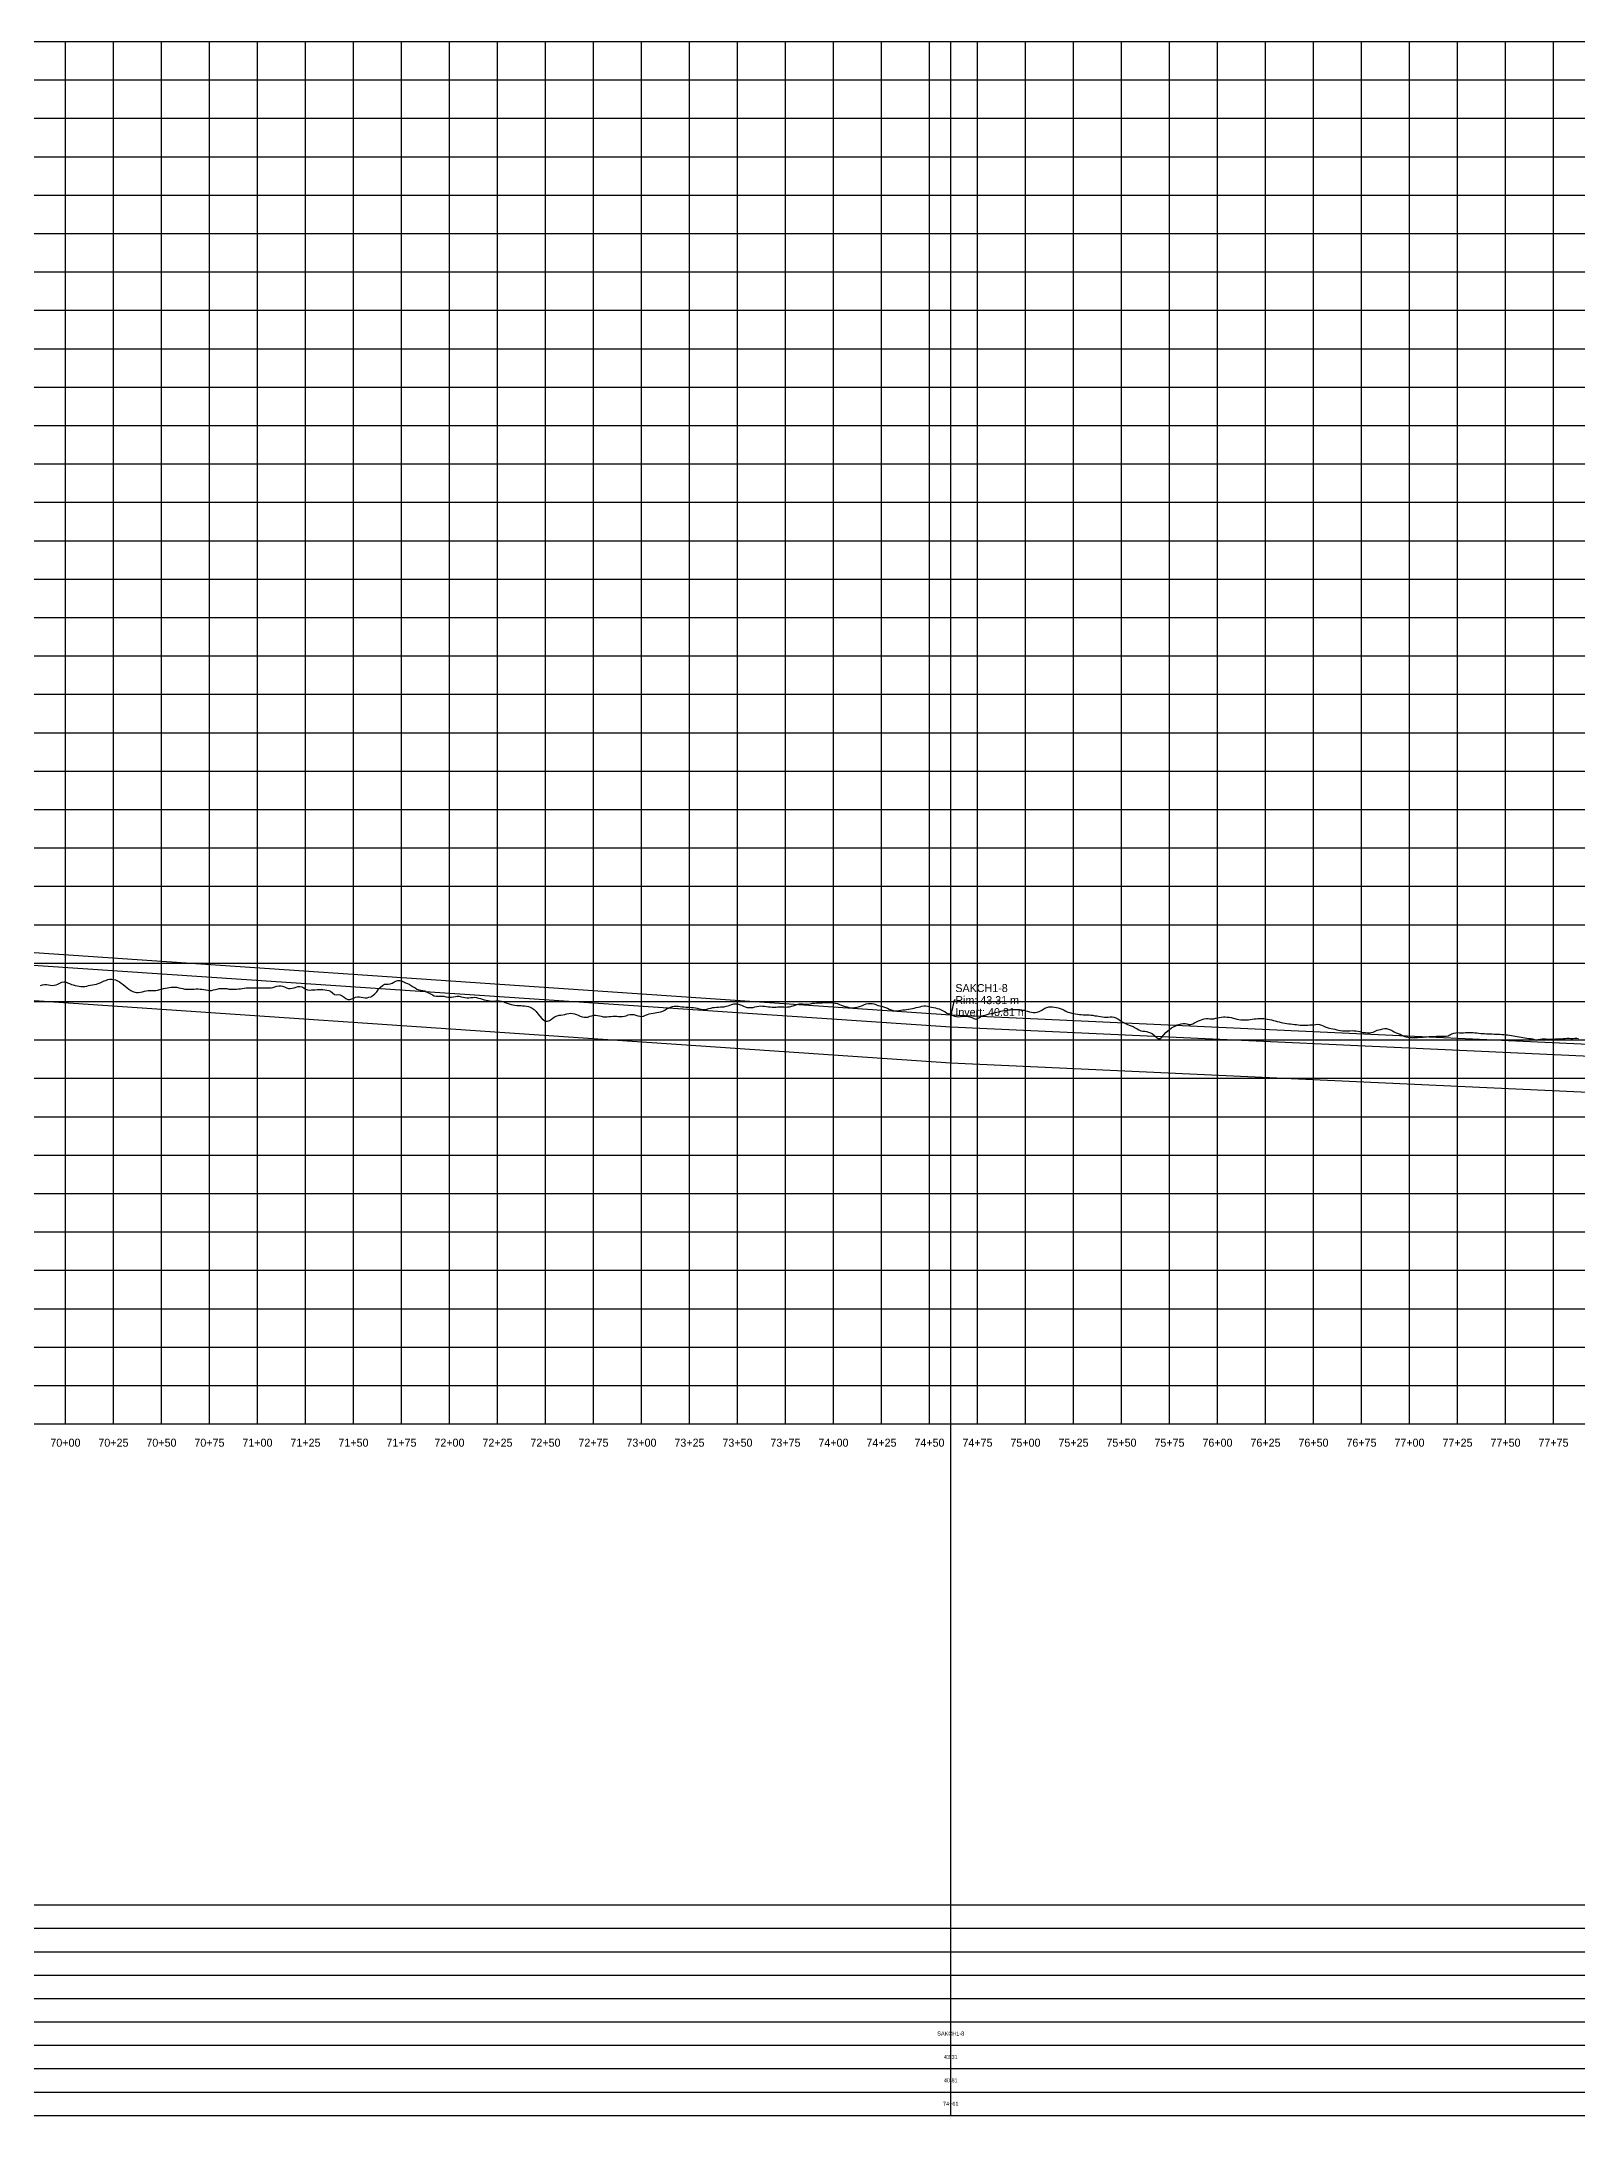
# Model space of a CAD drawing. Extents: x -64 to 12506, y -140 to 942.
# Drawn here: x 6988 to 7788, y -140 to 940 of the extents above; entities that cross this region are included whole.
import ezdxf
from ezdxf.enums import TextEntityAlignment as Align

# ---------------------------------------------------------------- set-up
doc = ezdxf.new("R2010")
doc.units = 0
for name, color, linetype in [('Annotation', 7, 'Continuous'), ('Annotation_Table', 254, 'Continuous'), ('Crown', 7, 'Continuous'), ('Grid', 254, 'Continuous'), ('Grid_Text', 7, 'Continuous'), ('Ground_Elevation', 3, 'Continuous'), ('Hydraulic_Grade', 5, 'Continuous'), ('Invert', 7, 'Continuous'), ('Structure', 7, 'Continuous')]:
    doc.layers.add(name, color=color, linetype=linetype)

msp = doc.modelspace()

# ---------------------------------------------------------------- linework, layer by layer
at = {"layer": 'Annotation', "color": 0}
msp.add_lwpolyline([(7461.1, 433.1), (7460.9, 434.1), (7461.6, 433.9)], close=True, dxfattribs=at)
msp.add_lwpolyline([(7463.5, 440.7), (7462.8, 440.7), (7461.1, 433.1)], dxfattribs=at)
at = {"layer": 'Annotation_Table', "color": 254}
for points in [[(7461.1, -140.2), (7461.1, 940)], [(-25, -30.5), (12475, -30.5)], [(-25, -42.7), (12475, -42.7)], [(-25, -54.9), (12475, -54.9)], [(-25, -67.1), (12475, -67.1)], [(-25, -79.2), (12475, -79.2)], [(-25, -91.4), (12475, -91.4)], [(-25, -103.6), (12475, -103.6)], [(-25, -115.8), (12475, -115.8)], [(-25, -128), (12475, -128)], [(-25, -140.2), (12475, -140.2)]]:
    msp.add_lwpolyline(points, dxfattribs=at)
at = {"layer": 'Crown', "color": 0}
for points in [[(6164.1, 521.3), (7461.1, 433.1)], [(7461.1, 433.1), (7461.1, 433.1)], [(7461.1, 433.1), (8574.1, 381.9)]]:
    msp.add_lwpolyline(points, dxfattribs=at)
at = {"layer": 'Grid', "color": 254}
for points in [[(-25, 940), (12475, 940)], [(7000, 220), (7000, 940)], [(7025, 220), (7025, 940)], [(7050, 220), (7050, 940)], [(7075, 220), (7075, 940)], [(7100, 220), (7100, 940)], [(7125, 220), (7125, 940)], [(7150, 220), (7150, 940)], [(7175, 220), (7175, 940)], [(7200, 220), (7200, 940)], [(7225, 220), (7225, 940)], [(7250, 220), (7250, 940)], [(7275, 220), (7275, 940)], [(7300, 220), (7300, 940)], [(7325, 220), (7325, 940)], [(7350, 220), (7350, 940)], [(7375, 220), (7375, 940)], [(7400, 220), (7400, 940)], [(7425, 220), (7425, 940)], [(7450, 220), (7450, 940)], [(7475, 220), (7475, 940)], [(7500, 220), (7500, 940)], [(7525, 220), (7525, 940)], [(7550, 220), (7550, 940)], [(7575, 220), (7575, 940)], [(7600, 220), (7600, 940)], [(7625, 220), (7625, 940)], [(7650, 220), (7650, 940)], [(7675, 220), (7675, 940)], [(7700, 220), (7700, 940)], [(7725, 220), (7725, 940)], [(7750, 220), (7750, 940)], [(7775, 220), (7775, 940)], [(-25, 920), (12475, 920)], [(-25, 900), (12475, 900)], [(-25, 880), (12475, 880)], [(-25, 860), (12475, 860)], [(-25, 840), (12475, 840)], [(-25, 820), (12475, 820)], [(-25, 800), (12475, 800)], [(-25, 780), (12475, 780)], [(-25, 760), (12475, 760)], [(-25, 740), (12475, 740)], [(-25, 720), (12475, 720)], [(-25, 700), (12475, 700)], [(-25, 680), (12475, 680)], [(-25, 660), (12475, 660)], [(-25, 640), (12475, 640)], [(-25, 620), (12475, 620)], [(-25, 600), (12475, 600)], [(-25, 580), (12475, 580)], [(-25, 560), (12475, 560)], [(-25, 540), (12475, 540)], [(-25, 520), (12475, 520)], [(-25, 500), (12475, 500)], [(-25, 480), (12475, 480)], [(-25, 460), (12475, 460)], [(-25, 440), (12475, 440)], [(-25, 420), (12475, 420)], [(-25, 400), (12475, 400)], [(-25, 380), (12475, 380)], [(-25, 360), (12475, 360)], [(-25, 340), (12475, 340)], [(-25, 320), (12475, 320)], [(-25, 300), (12475, 300)], [(-25, 280), (12475, 280)], [(-25, 260), (12475, 260)], [(-25, 240), (12475, 240)], [(-25, 220), (12475, 220)]]:
    msp.add_lwpolyline(points, dxfattribs=at)
at = {"layer": 'Ground_Elevation', "color": 3}
msp.add_lwpolyline([(6987.1, 448.4), (6988.1, 448.6), (6989.1, 448.8), (6990.1, 448.8), (6991.1, 448.7), (6992.1, 448.5), (6993.1, 448.4), (6994.1, 448.5), (6995.1, 448.7), (6996.1, 449.1), (6997.1, 449.5), (6998.1, 450), (6999.1, 450.2), (7000.1, 450.2), (7001.1, 449.8), (7002.1, 449.3), (7003.1, 448.9), (7004.1, 448.6), (7005.1, 448.4), (7006.1, 448.2), (7007.1, 448), (7008.1, 447.8), (7009.1, 447.8), (7010.1, 447.8), (7011.1, 448), (7012.1, 448.3), (7013.1, 448.5), (7014.1, 448.7), (7015.1, 448.8), (7016.1, 449), (7017.1, 449.4), (7018.1, 449.8), (7019.1, 450.2), (7020.1, 450.7), (7021.1, 451), (7022.1, 451.4), (7023.1, 451.6), (7024.1, 451.6), (7025.1, 451.5), (7026.1, 451.2), (7027.1, 450.8), (7028.1, 450.3), (7029.1, 449.6), (7030.1, 448.9), (7031.1, 448), (7032.1, 447.2), (7033.1, 446.4), (7034.1, 445.7), (7035.1, 445.2), (7036.1, 444.9), (7037.1, 444.7), (7038.1, 444.7), (7039.1, 444.9), (7040.1, 445.1), (7041.1, 445.4), (7042.1, 445.6), (7043.1, 445.7), (7044.1, 445.8), (7045.1, 445.8), (7046.1, 445.7), (7047.1, 445.8), (7048.1, 445.9), (7049.1, 446.2), (7050.1, 446.4), (7051.1, 446.7), (7052.1, 446.9), (7053.1, 447.1), (7054.1, 447.3), (7055.1, 447.5), (7056.1, 447.5), (7057.1, 447.5), (7058.1, 447.4), (7059.1, 447.2), (7060.1, 446.9), (7061.1, 446.7), (7062.1, 446.5), (7063.1, 446.4), (7064.1, 446.4), (7065.1, 446.4), (7066.1, 446.4), (7067.1, 446.5), (7068.1, 446.6), (7069.1, 446.6), (7070.1, 446.5), (7071.1, 446.4), (7072.1, 446.2), (7073.1, 446.1), (7074.1, 445.9), (7075.1, 445.8), (7076.1, 445.8), (7077.1, 446), (7078.1, 446.2), (7079.1, 446.5), (7080.1, 446.7), (7081.1, 446.8), (7082.1, 446.8), (7083.1, 446.8), (7084.1, 446.7), (7085.1, 446.5), (7086.1, 446.5), (7087.1, 446.4), (7088.1, 446.5), (7089.1, 446.5), (7090.1, 446.6), (7091.1, 446.6), (7092.1, 446.8), (7093.1, 446.9), (7094.1, 447.1), (7095.1, 447.2), (7096.1, 447.2), (7097.1, 447.2), (7098.1, 447.2), (7099.1, 447.1), (7100.1, 447.1), (7101.1, 447.1), (7102.1, 447.1), (7103.1, 447.1), (7104.1, 447.1), (7105.1, 447.1), (7106.1, 447.1), (7107.1, 447.2), (7108.1, 447.3), (7109.1, 447.6), (7110.1, 447.9), (7111.1, 448.2), (7112.1, 448.2), (7113.1, 448), (7114.1, 447.6), (7115.1, 447.2), (7116.1, 446.8), (7117.1, 446.7), (7118.1, 446.9), (7119.1, 447.2), (7120.1, 447.5), (7121.1, 447.8), (7122.1, 447.8), (7123.1, 447.6), (7124.1, 447.1), (7125.1, 446.5), (7126.1, 446.1), (7127.1, 445.9), (7128.1, 446), (7129.1, 446), (7130.1, 446.1), (7131.1, 446.2), (7132.1, 446.3), (7133.1, 446.3), (7134.1, 446.3), (7135.1, 446.1), (7136.1, 445.9), (7137.1, 445.7), (7138.1, 445.4), (7139.1, 444.5), (7140.1, 443.7), (7141.1, 443.5), (7142.1, 443.7), (7143.1, 443.5), (7144.1, 442.9), (7145.1, 442.2), (7146.1, 441.5), (7147.1, 441.1), (7148.1, 441), (7149.1, 441.4), (7150.1, 441.8), (7151.1, 442.2), (7152.1, 442.4), (7153.1, 442.4), (7154.1, 442.2), (7155.1, 442), (7156.1, 441.9), (7157.1, 441.9), (7158.1, 442.2), (7159.1, 442.5), (7160.1, 443.1), (7161.1, 444), (7162.1, 445.1), (7163.1, 446.4), (7164.1, 447.5), (7165.1, 448.4), (7166.1, 449), (7167.1, 449), (7168.1, 449), (7169.1, 449.2), (7170.1, 449.6), (7171.1, 450.1), (7172.1, 450.6), (7173.1, 451), (7174.1, 451), (7175.1, 450.8), (7176.1, 450.3), (7177.1, 449.8), (7178.1, 449.4), (7179.1, 449), (7180.1, 448.4), (7181.1, 447.7), (7182.1, 447.1), (7183.1, 446.5), (7184.1, 446.1), (7185.1, 445.9), (7186.1, 445.7), (7187.1, 445.5), (7188.1, 445.1), (7189.1, 444.6), (7190.1, 444), (7191.1, 443.4), (7192.1, 443), (7193.1, 442.7), (7194.1, 442.8), (7195.1, 442.8), (7196.1, 442.8), (7197.1, 442.7), (7198.1, 442.5), (7199.1, 442.3), (7200.1, 442.2), (7201.1, 442.2), (7202.1, 442.4), (7203.1, 442.6), (7204.1, 442.7), (7205.1, 442.7), (7206.1, 442.5), (7207.1, 442.3), (7208.1, 442), (7209.1, 441.9), (7210.1, 441.9), (7211.1, 442), (7212.1, 442.1), (7213.1, 442.2), (7214.1, 442), (7215.1, 441.8), (7216.1, 441.5), (7217.1, 441.2), (7218.1, 440.9), (7219.1, 440.7), (7220.1, 440.5), (7221.1, 440.3), (7222.1, 440.2), (7223.1, 440.2), (7224.1, 440.3), (7225.1, 440.3), (7226.1, 440.3), (7227.1, 440.2), (7228.1, 440), (7229.1, 439.5), (7230.1, 439.1), (7231.1, 438.7), (7232.1, 438.4), (7233.1, 438.2), (7234.1, 438.1), (7235.1, 438), (7236.1, 438), (7237.1, 437.9), (7238.1, 437.8), (7239.1, 437.7), (7240.1, 437.6), (7241.1, 437.4), (7242.1, 437.1), (7243.1, 436.5), (7244.1, 435.8), (7245.1, 434.8), (7246.1, 433.6), (7247.1, 432.4), (7248.1, 431.1), (7249.1, 430.2), (7250.1, 429.7), (7251.1, 429.7), (7252.1, 430.1), (7253.1, 430.8), (7254.1, 431.5), (7255.1, 432.2), (7256.1, 432.6), (7257.1, 432.8), (7258.1, 432.9), (7259.1, 433), (7260.1, 433.3), (7261.1, 433.5), (7262.1, 433.8), (7263.1, 433.9), (7264.1, 433.8), (7265.1, 433.6), (7266.1, 433.2), (7267.1, 432.8), (7268.1, 432.4), (7269.1, 432), (7270.1, 431.8), (7271.1, 431.8), (7272.1, 431.9), (7273.1, 432.3), (7274.1, 432.6), (7275.1, 432.8), (7276.1, 432.8), (7277.1, 432.7), (7278.1, 432.6), (7279.1, 432.3), (7280.1, 432.1), (7281.1, 432), (7282.1, 432.1), (7283.1, 432.2), (7284.1, 432.2), (7285.1, 432.3), (7286.1, 432.3), (7287.1, 432.3), (7288.1, 432.2), (7289.1, 432.2), (7290.1, 432.2), (7291.1, 432.4), (7292.1, 432.6), (7293.1, 433), (7294.1, 433.2), (7295.1, 433.3), (7296.1, 433.2), (7297.1, 432.9), (7298.1, 432.6), (7299.1, 432.3), (7300.1, 432.2), (7301.1, 432.4), (7302.1, 432.8), (7303.1, 433.2), (7304.1, 433.6), (7305.1, 433.8), (7306.1, 434), (7307.1, 434.1), (7308.1, 434.2), (7309.1, 434.4), (7310.1, 434.6), (7311.1, 435), (7312.1, 435.5), (7313.1, 436.1), (7314.1, 436.6), (7315.1, 437.1), (7316.1, 437.4), (7317.1, 437.6), (7318.1, 437.6), (7319.1, 437.6), (7320.1, 437.4), (7321.1, 437.3), (7322.1, 437.2), (7323.1, 437.1), (7324.1, 437), (7325.1, 437), (7326.1, 436.9), (7327.1, 436.8), (7328.1, 436.7), (7329.1, 436.5), (7330.1, 436.2), (7331.1, 436), (7332.1, 435.9), (7333.1, 435.9), (7334.1, 436), (7335.1, 436.3), (7336.1, 436.6), (7337.1, 436.8), (7338.1, 436.9), (7339.1, 437), (7340.1, 437.1), (7341.1, 437.2), (7342.1, 437.2), (7343.1, 437.3), (7344.1, 437.5), (7345.1, 437.8), (7346.1, 438.1), (7347.1, 438.5), (7348.1, 438.7), (7349.1, 438.8), (7350.1, 438.8), (7351.1, 438.5), (7352.1, 438.1), (7353.1, 437.6), (7354.1, 437.2), (7355.1, 436.9), (7356.1, 436.8), (7357.1, 436.8), (7358.1, 436.9), (7359.1, 437.2), (7360.1, 437.4), (7361.1, 437.6), (7362.1, 437.7), (7363.1, 437.6), (7364.1, 437.6), (7365.1, 437.4), (7366.1, 437.3), (7367.1, 437.2), (7368.1, 437.1), (7369.1, 437.1), (7370.1, 437.1), (7371.1, 437.2), (7372.1, 437.2), (7373.1, 437.2), (7374.1, 437.2), (7375.1, 437.1), (7376.1, 437.2), (7377.1, 437.3), (7378.1, 437.6), (7379.1, 437.8), (7380.1, 438.1), (7381.1, 438.4), (7382.1, 438.7), (7383.1, 438.8), (7384.1, 438.7), (7385.1, 438.6), (7386.1, 438.6), (7387.1, 438.6), (7388.1, 438.8), (7389.1, 439.1), (7390.1, 439.2), (7391.1, 439.3), (7392.1, 439.3), (7393.1, 439.3), (7394.1, 439.3), (7395.1, 439.4), (7396.1, 439.4), (7397.1, 439.4), (7398.1, 439.4), (7399.1, 439.4), (7400.1, 439.3), (7401.1, 439.2), (7402.1, 438.9), (7403.1, 438.5), (7404.1, 438.1), (7405.1, 437.7), (7406.1, 437.4), (7407.1, 437.2), (7408.1, 436.9), (7409.1, 436.7), (7410.1, 436.7), (7411.1, 436.8), (7412.1, 437), (7413.1, 437.2), (7414.1, 437.6), (7415.1, 438), (7416.1, 438.4), (7417.1, 438.7), (7418.1, 438.9), (7419.1, 439), (7420.1, 438.9), (7421.1, 438.7), (7422.1, 438.4), (7423.1, 438), (7424.1, 437.8), (7425.1, 437.5), (7426.1, 437.2), (7427.1, 436.9), (7428.1, 436.5), (7429.1, 436), (7430.1, 435.6), (7431.1, 435.3), (7432.1, 435.1), (7433.1, 435.2), (7434.1, 435.3), (7435.1, 435.5), (7436.1, 435.6), (7437.1, 435.7), (7438.1, 435.8), (7439.1, 436), (7440.1, 436.2), (7441.1, 436.4), (7442.1, 436.6), (7443.1, 436.8), (7444.1, 437), (7445.1, 437.3), (7446.1, 437.5), (7447.1, 437.8), (7448.1, 437.8), (7449.1, 437.5), (7450.1, 437.2), (7451.1, 437), (7452.1, 436.8), (7453.1, 436.7), (7454.1, 436.4), (7455.1, 436.1), (7456.1, 435.6), (7457.1, 435.1), (7458.1, 434.6), (7459.1, 434), (7460.1, 433.5), (7461.1, 433.1), (7462.1, 432.7), (7463.1, 432.4), (7464.1, 432.2), (7465.1, 432.1), (7466.1, 432.2), (7467.1, 432.3), (7468.1, 432.4), (7469.1, 432.4), (7470.1, 432.2), (7471.1, 432), (7472.1, 431.7), (7473.1, 431.2), (7474.1, 430.8), (7475.1, 431.2), (7476.1, 431.7), (7477.1, 432.4), (7478.1, 432.7), (7479.1, 432.9), (7480.1, 433.2), (7481.1, 433.5), (7482.1, 433.8), (7483.1, 434), (7484.1, 434.3), (7485.1, 434.5), (7486.1, 434.7), (7487.1, 434.9), (7488.1, 435.1), (7489.1, 435.3), (7490.1, 435.4), (7491.1, 435.6), (7492.1, 435.7), (7493.1, 435.8), (7494.1, 435.8), (7495.1, 435.9), (7496.1, 435.9), (7497.1, 435.8), (7498.1, 435.7), (7499.1, 435.5), (7500.1, 435.2), (7501.1, 434.9), (7502.1, 434.7), (7503.1, 434.4), (7504.1, 434.2), (7505.1, 434.2), (7506.1, 434.4), (7507.1, 434.8), (7508.1, 435.3), (7509.1, 435.9), (7510.1, 436.5), (7511.1, 436.9), (7512.1, 437.2), (7513.1, 437.3), (7514.1, 437.2), (7515.1, 437.1), (7516.1, 436.9), (7517.1, 436.7), (7518.1, 436.4), (7519.1, 436), (7520.1, 435.5), (7521.1, 435), (7522.1, 434.5), (7523.1, 434.2), (7524.1, 433.9), (7525.1, 433.7), (7526.1, 433.5), (7527.1, 433.4), (7528.1, 433.3), (7529.1, 433.2), (7530.1, 433.1), (7531.1, 433.1), (7532.1, 433), (7533.1, 433), (7534.1, 432.9), (7535.1, 432.8), (7536.1, 432.6), (7537.1, 432.5), (7538.1, 432.3), (7539.1, 432.2), (7540.1, 432), (7541.1, 431.9), (7542.1, 431.9), (7543.1, 431.9), (7544.1, 432), (7545.1, 432), (7546.1, 431.8), (7547.1, 431.5), (7548.1, 430.9), (7549.1, 430.3), (7550.1, 429.6), (7551.1, 429), (7552.1, 428.5), (7553.1, 428), (7554.1, 427.7), (7555.1, 427.4), (7556.1, 426.9), (7557.1, 426.3), (7558.1, 425.7), (7559.1, 425.2), (7560.1, 424.8), (7561.1, 424.6), (7562.1, 424.5), (7563.1, 424.4), (7564.1, 424.1), (7565.1, 423.7), (7566.1, 423.2), (7567.1, 422.4), (7568.1, 421.4), (7569.1, 420.7), (7570.1, 420.7), (7571.1, 421.5), (7572.1, 422.7), (7573.1, 423.8), (7574.1, 424.7), (7575.1, 425.5), (7576.1, 426.2), (7577.1, 426.8), (7578.1, 427.3), (7579.1, 427.8), (7580.1, 428.1), (7581.1, 428.4), (7582.1, 428.6), (7583.1, 428.6), (7584.1, 428.3), (7585.1, 428.1), (7586.1, 428.1), (7587.1, 428.4), (7588.1, 428.9), (7589.1, 429.4), (7590.1, 429.9), (7591.1, 430.3), (7592.1, 430.7), (7593.1, 430.9), (7594.1, 431.1), (7595.1, 431.1), (7596.1, 431), (7597.1, 430.9), (7598.1, 431), (7599.1, 431.3), (7600.1, 431.5), (7601.1, 431.7), (7602.1, 431.9), (7603.1, 432), (7604.1, 432), (7605.1, 431.9), (7606.1, 431.8), (7607.1, 431.6), (7608.1, 431.3), (7609.1, 431.1), (7610.1, 430.8), (7611.1, 430.6), (7612.1, 430.5), (7613.1, 430.4), (7614.1, 430.4), (7615.1, 430.4), (7616.1, 430.5), (7617.1, 430.7), (7618.1, 430.8), (7619.1, 430.9), (7620.1, 431), (7621.1, 431.1), (7622.1, 431.2), (7623.1, 431.1), (7624.1, 431.1), (7625.1, 431), (7626.1, 430.8), (7627.1, 430.6), (7628.1, 430.4), (7629.1, 430.1), (7630.1, 429.9), (7631.1, 429.6), (7632.1, 429.4), (7633.1, 429.1), (7634.1, 428.9), (7635.1, 428.7), (7636.1, 428.6), (7637.1, 428.4), (7638.1, 428.3), (7639.1, 428.2), (7640.1, 428.1), (7641.1, 428), (7642.1, 427.8), (7643.1, 427.7), (7644.1, 427.6), (7645.1, 427.6), (7646.1, 427.6), (7647.1, 427.6), (7648.1, 427.8), (7649.1, 427.9), (7650.1, 427.9), (7651.1, 428), (7652.1, 428.2), (7653.1, 428), (7654.1, 427.7), (7655.1, 427.3), (7656.1, 426.8), (7657.1, 426.5), (7658.1, 426.1), (7659.1, 425.9), (7660.1, 425.7), (7661.1, 425.6), (7662.1, 425.3), (7663.1, 425.1), (7664.1, 424.9), (7665.1, 424.8), (7666.1, 424.7), (7667.1, 424.7), (7668.1, 424.8), (7669.1, 424.8), (7670.1, 424.9), (7671.1, 424.8), (7672.1, 424.7), (7673.1, 424.5), (7674.1, 424.3), (7675.1, 424.1), (7676.1, 423.9), (7677.1, 423.8), (7678.1, 423.7), (7679.1, 423.6), (7680.1, 423.8), (7681.1, 424.1), (7682.1, 424.6), (7683.1, 425), (7684.1, 425.3), (7685.1, 425.5), (7686.1, 425.7), (7687.1, 425.9), (7688.1, 425.9), (7689.1, 425.6), (7690.1, 425.2), (7691.1, 424.7), (7692.1, 424.2), (7693.1, 423.7), (7694.1, 423.3), (7695.1, 423), (7696.1, 422.5), (7697.1, 422), (7698.1, 421.6), (7699.1, 421.4), (7700.1, 421.2), (7701.1, 421.2), (7702.1, 421.2), (7703.1, 421.2), (7704.1, 421.3), (7705.1, 421.4), (7706.1, 421.5), (7707.1, 421.5), (7708.1, 421.6), (7709.1, 421.6), (7710.1, 421.7), (7711.1, 421.8), (7712.1, 421.8), (7713.1, 421.8), (7714.1, 421.9), (7715.1, 421.9), (7716.1, 421.9), (7717.1, 421.9), (7718.1, 421.9), (7719.1, 422), (7720.1, 422.2), (7721.1, 422.6), (7722.1, 423.1), (7723.1, 423.5), (7724.1, 423.7), (7725.1, 423.8), (7726.1, 423.7), (7727.1, 423.6), (7728.1, 423.7), (7729.1, 423.8), (7730.1, 423.9), (7731.1, 423.9), (7732.1, 423.9), (7733.1, 423.8), (7734.1, 423.7), (7735.1, 423.6), (7736.1, 423.5), (7737.1, 423.4), (7738.1, 423.4), (7739.1, 423.3), (7740.1, 423.2), (7741.1, 423.2), (7742.1, 423.1), (7743.1, 423.1), (7744.1, 423), (7745.1, 423), (7746.1, 422.9), (7747.1, 422.9), (7748.1, 422.8), (7749.1, 422.8), (7750.1, 422.7), (7751.1, 422.6), (7752.1, 422.5), (7753.1, 422.3), (7754.1, 422.2), (7755.1, 422), (7756.1, 421.8), (7757.1, 421.6), (7758.1, 421.4), (7759.1, 421.2), (7760.1, 421.1), (7761.1, 420.9), (7762.1, 420.8), (7763.1, 420.7), (7764.1, 420.6), (7765.1, 420.2), (7766.1, 419.9), (7767.1, 420.2), (7768.1, 420.4), (7769.1, 420.5), (7770.1, 420.5), (7771.1, 420.5), (7772.1, 420.4), (7773.1, 420.4), (7774.1, 420.4), (7775.1, 420.4), (7776.1, 420.5), (7777.1, 420.5), (7778.1, 420.6), (7779.1, 420.6), (7780.1, 420.7), (7781.1, 420.8), (7782.1, 420.9), (7783.1, 420.9), (7784.1, 420.8), (7785.1, 420.8), (7786.1, 420.9), (7787.1, 420.9), (7788.1, 420.8)], dxfattribs=at)
at = {"layer": 'Hydraulic_Grade', "color": 5}
for points in [[(6164.1, 513.9), (7461.1, 426.8)], [(7461.1, 426.8), (7461.1, 426.8)], [(7461.1, 426.8), (8574.1, 375.7)]]:
    msp.add_lwpolyline(points, dxfattribs=at)
at = {"layer": 'Invert', "color": 0}
for points in [[(6164.1, 496.3), (7461.1, 408.1)], [(7461.1, 408.1), (7461.1, 408.1)], [(7461.1, 408.1), (8574.1, 356.9)]]:
    msp.add_lwpolyline(points, dxfattribs=at)
at = {"layer": 'Structure', "color": 0}
msp.add_lwpolyline([(7461.1, 433.1), (7461.1, 408.1)], dxfattribs=at)
msp.add_lwpolyline([(7461.1, 433.1), (7461.1, 408.1)], dxfattribs=at)

# ---------------------------------------------------------------- texts
at = {"layer": 'Annotation', "color": 0}
for s, height, p in [('SAKCH1-8', 4.17, (7463.5, 447)), ('Rim: 43.31 m', 4.167, (7463.5, 440.7)), ('Invert: 40.81 m', 4.167, (7463.5, 434.5))]:
    msp.add_text(s, height=height, dxfattribs=at).set_placement(p, align=Align.MIDDLE_LEFT)
at = {"layer": 'Annotation_Table', "color": 0}
for s, p in [('SAKCH1-8', (7461.1, -97.5)), ('43.31', (7461.1, -109.7)), ('40.81', (7461.1, -121.9)), ('74+61', (7461.1, -134.1))]:
    msp.add_text(s, height=2.08, dxfattribs=at).set_placement(p, align=Align.MIDDLE_CENTER)
at = {"layer": 'Grid_Text', "color": 0}
for s, p in [('70+00', (7000, 212.3)), ('70+25', (7025, 212.3)), ('70+50', (7050, 212.3)), ('70+75', (7075, 212.3)), ('71+00', (7100, 212.3)), ('71+25', (7125, 212.3)), ('71+50', (7150, 212.3)), ('71+75', (7175, 212.3)), ('72+00', (7200, 212.3)), ('72+25', (7225, 212.3)), ('72+50', (7250, 212.3)), ('72+75', (7275, 212.3)), ('73+00', (7300, 212.3)), ('73+25', (7325, 212.3)), ('73+50', (7350, 212.3)), ('73+75', (7375, 212.3)), ('74+00', (7400, 212.3)), ('74+25', (7425, 212.3)), ('74+50', (7450, 212.3)), ('74+75', (7475, 212.3)), ('75+00', (7500, 212.3)), ('75+25', (7525, 212.3)), ('75+50', (7550, 212.3)), ('75+75', (7575, 212.3)), ('76+00', (7600, 212.3)), ('76+25', (7625, 212.3)), ('76+50', (7650, 212.3)), ('76+75', (7675, 212.3)), ('77+00', (7700, 212.3)), ('77+25', (7725, 212.3)), ('77+50', (7750, 212.3)), ('77+75', (7775, 212.3))]:
    msp.add_text(s, height=4.17, dxfattribs=at).set_placement(p, align=Align.TOP_CENTER)

doc.saveas('drawing.dxf')
